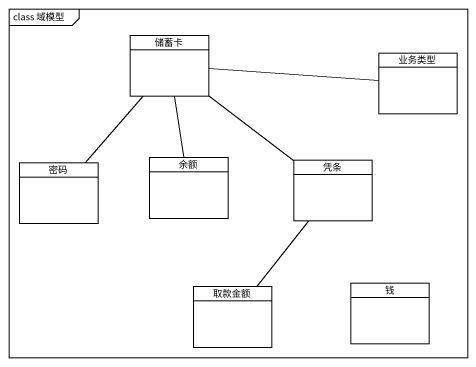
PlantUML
@startuml
mainframe class 域模型
hide circle
hide empty members
class 储蓄卡
class 业务类型
class 密码
class 余额
class 凭条
class 取款金额
class 钱
业务类型 -left- 储蓄卡
密码 -up- 储蓄卡
余额 -up- 储蓄卡
凭条 -up- 储蓄卡
凭条 -- 取款金额
@enduml
